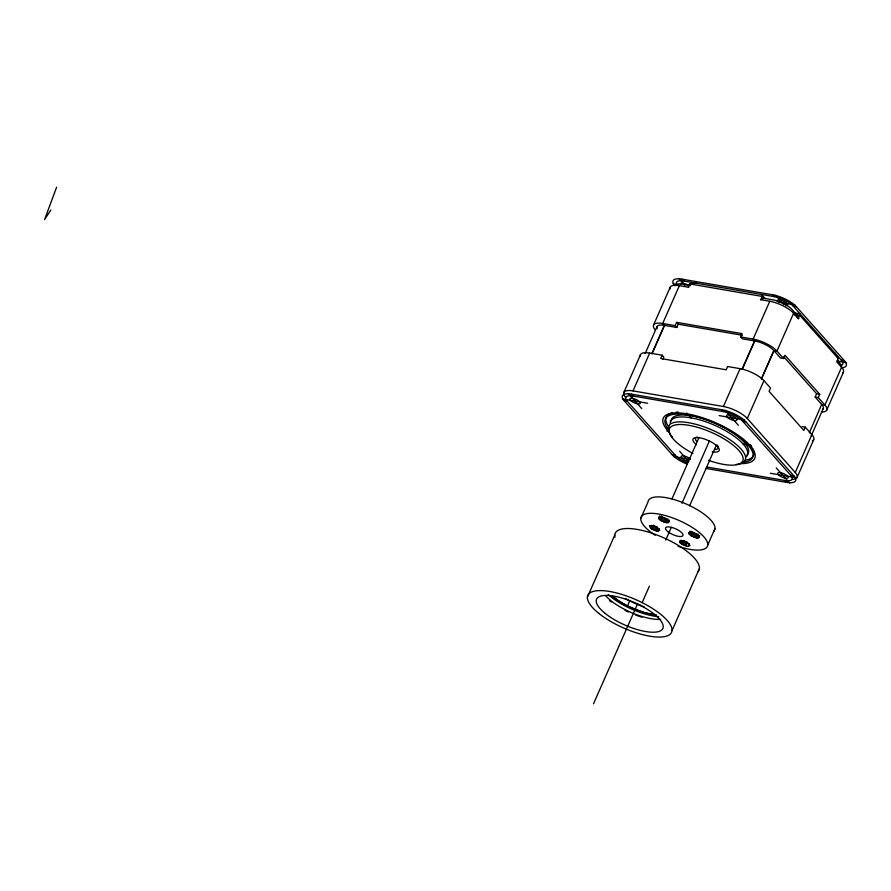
<?xml version="1.0" encoding="UTF-8"?>
<svg xmlns="http://www.w3.org/2000/svg" width="891" height="891" viewBox="0 0 891 891"><rect width="100%" height="100%" fill="white"/><g stroke="black" fill="none" stroke-linecap="round" stroke-linejoin="round"><path stroke-width="1.34" d="M56.623 187.188L44.55 219.643L50.865 209.986M623.889 392.396L640.551 354.562M653.571 324.992L670.232 287.147M645.117 353.649L657.046 326.551M633.022 390.893L649.684 353.059L662.158 355.208L663.806 357.068L662.837 359.262M688.732 287.27L679.365 285.643L662.704 323.489A19.067 6.437 23.8 0 0 655.386 330.093M651.878 353.682L664.352 325.349L662.704 323.489L675.178 325.638L676.826 327.498L678.274 324.213L676.614 322.353L675.178 325.638M652.078 353.705L664.552 325.371L676.826 327.498M688.387 287.214L689.834 283.928L696.328 283.204M662.158 355.208L660.71 358.494L726.176 369.798L727.613 366.513L740.087 368.674A19.067 6.437 23.8 0 1 763.943 380.657L770.548 388.097L769.1 391.383L803.816 430.442L805.264 427.157L802.145 426.622M587.425 597.048L614.812 534.956M640.774 518.428L648.013 502.001A36.23 12.218 23.8 0 1 687.072 504.395A36.23 12.218 23.8 0 1 713.546 531.415M650.597 528.218L649.416 525.723C653.081 524.821 658.093 526.96 659.763 530.368L656.957 531.069L651.666 528.964L650.597 528.218L651.711 525.69M651.666 528.964L653.337 525.178M652.925 529.677L654.595 525.879M658.605 518.395L658.705 517.348C662.369 516.435 667.381 518.584 669.052 521.992L666.245 522.683L660.955 520.589L658.605 518.395L659.719 515.867M659.095 519.085L660.209 516.557M654.284 530.29L655.954 526.492M659.897 519.832L661.567 516.045M821.335 412.021A19.067 6.437 23.8 0 0 824.899 405.037L818.283 397.586L819.731 394.301L785.016 355.242L783.568 358.527L776.963 351.087L773.845 350.553A15.258 5.146 23.8 0 0 754.766 340.963L742.292 338.803L740.644 336.943L742.08 333.657L676.614 322.353M655.653 530.758L657.335 526.971M660.955 520.589L662.626 516.802M656.957 531.069L658.07 528.541M662.213 521.302L663.884 517.504M671.981 498.837L699.09 437.281M658.081 531.181L659.195 528.653M663.572 521.903L665.243 518.116M656.199 614.924L644.238 612.64L627.453 605.98L629.692 600.89M664.953 522.382L666.624 518.595M666.245 522.683L667.916 518.896M667.37 522.805L668.484 520.277M668.25 522.716L669.364 520.188M723.425 406.508L740.087 368.674M761.46 299.176L763.52 298.218L772.876 299.833A15.258 5.146 23.8 0 1 791.954 309.433C798.603 316.483 802.858 324.803 792.411 312.017A19.067 6.437 23.8 0 0 771.873 301.693L769.768 301.258L753.107 339.103L754.766 340.963L742.281 369.297M593.495 703.812L637.722 603.519M665.722 540.046L671.313 527.361M681.96 503.237L709.392 441.034M742.069 369.253L754.554 340.919M642.144 602.639L649.394 586.211M689.612 505.81L716.164 445.511M680.089 542.708L679.699 540.971C683.364 540.057 688.375 542.207 690.046 545.615L687.239 546.306L681.949 544.212L680.089 542.708L681.203 540.18M680.891 543.454L682.005 540.926M681.949 544.212L683.62 540.425M683.208 544.913L684.878 541.127M688.899 533.631L688.988 532.595C692.652 531.682 697.675 533.82 699.335 537.24L696.528 537.93L691.238 535.836L688.899 533.631L690.013 531.114M689.378 534.333L690.492 531.804M684.566 545.526L686.237 541.739M690.18 535.079L691.85 531.292M685.947 546.005L687.618 542.218M691.238 535.836L692.92 532.038M761.36 378.887L773.845 350.553L780.46 357.993L783.568 358.527M761.482 379.009L773.967 350.675L776.963 351.087L793.625 313.253M692.496 536.538L694.167 532.751M688.364 546.428L689.478 543.9M693.866 537.15L695.537 533.364M747.282 418.503L763.943 380.657M695.236 537.629L696.907 533.832M696.528 537.93L698.199 534.143M697.653 538.041L698.767 535.524M698.533 537.964L699.647 535.435M707.755 544.991L714.994 528.563M672.026 630.605L699.413 568.525M822.805 409.125A15.258 5.146 23.8 0 0 821.78 404.492L815.165 397.052L816.613 393.766L783.735 356.768M842.841 372.984A19.067 6.437 23.8 0 0 842.507 368.384L836.76 361.813L838.208 358.527L834.678 352.758M809.306 432.826L821.691 404.369M811.3 435.688L823.228 408.579M791.654 479.425A19.067 6.437 23.8 0 0 795.273 472.497L811.879 434.596L805.264 427.157M841.594 367.248L824.899 405.037L821.78 404.492M797.022 477.543L813.695 439.709M826.714 410.138L843.376 372.293M679.365 285.643L677.405 285.376A19.067 6.437 23.8 0 0 670.065 288.896M794.694 314.757L799.828 315.347L838.208 358.527M664.552 325.371L664.352 325.349A15.258 5.146 23.8 0 0 657.213 328.779M769.768 301.258L760.424 299.654M674.888 285.799A19.067 6.437 23.8 0 1 682.205 279.184L772.62 294.798A19.067 6.437 23.8 0 1 796.465 306.794L844.401 360.732A19.067 6.437 23.8 0 1 842.418 367.66M676.715 284.485A15.258 5.146 23.8 0 1 683.865 281.044L774.268 296.658A15.258 5.146 23.8 0 1 793.346 306.259L796.465 306.794M689.834 283.928L762.217 296.425L763.52 298.218L760.769 299.71L762.217 296.425L761.794 294.509A26.062 8.799 23.8 0 0 765.269 298.585M690.48 285.61L682.461 284.218A15.258 5.146 23.8 0 0 675.155 285.421M673.106 283.917L677.784 284.719M778.389 302.094L794.939 304.956M678.274 324.213L742.37 335.283M740.644 336.943L753.107 339.103A19.067 6.437 23.8 0 1 776.963 351.087M793.346 306.259L841.293 360.198L844.401 360.732M837.551 361.122L846.183 362.615M816.613 393.766L819.731 394.301M815.165 397.052L818.283 397.586M687.139 464.133A19.067 6.437 23.8 0 1 672.193 454.733L624.257 400.783A19.067 6.437 23.8 0 1 631.574 394.178L721.977 409.793A19.067 6.437 23.8 0 1 745.834 421.788L793.77 475.727A19.067 6.437 23.8 0 1 786.452 482.332L705.627 468.376M631.574 394.178L633.223 396.038L723.637 411.653A15.258 5.146 23.8 0 1 742.715 421.243L745.834 421.788M622.475 398.901L647.668 403.255M719.115 415.596L744.308 419.951M624.257 400.783L627.364 401.329L675.311 455.268A15.258 5.146 23.8 0 0 687.273 462.785M666.802 430.966L669.442 431.422M743.306 444.186L751.224 445.545M672.193 454.733L675.311 455.268M742.715 421.243L790.651 475.193L793.77 475.727M673.719 456.571L690.269 459.422M770.359 473.255L795.552 477.609M706.719 466.984L784.793 480.472L786.452 482.332M655.787 615.013C639.872 612.674 624.424 606.092 611.972 595.867L619.746 601.648L627.453 605.98M639.56 604.967L640.696 605.479M837.406 360.577L839.89 363.372A15.258 5.146 23.8 0 1 841.527 366.802M775.66 295.266L784.024 304.666M772.62 294.798L774.268 296.658M682.205 279.184L683.865 281.044M679.031 278.571L684.867 285.142M795.273 472.497L747.226 418.436A19.067 6.437 23.8 0 0 723.525 406.53L632.922 390.882A19.067 6.437 23.8 0 0 625.638 397.442L625.694 397.497M725.029 410.261L738.383 425.285M776.273 467.92L789.626 482.944M721.977 409.793L723.637 411.653M686.627 413.068L691.004 417.99M628.389 393.566L641.743 408.59M679.633 451.225L688.832 461.571A5.725 1.927 23.8 0 1 681.871 458.186A5.725 1.927 23.8 0 1 683.063 455.858A5.725 1.927 23.8 0 1 690.191 458.798M796.91 315.013L798.381 318.633L799.962 313.699A26.062 8.799 23.8 0 1 794.382 312.886M644.104 606.827A35.083 11.828 23.8 0 1 625.17 598.462M614.968 537.206A45.764 15.425 23.8 0 1 661.4 536.794A45.764 15.425 23.8 0 1 697.575 572.111M658.661 616.661A38.135 12.853 23.8 0 1 608.23 594.464M660.643 619.356A36.23 12.207 23.8 0 1 605.769 595.879M641.977 617.207A38.135 12.853 23.8 0 1 635.406 614.946M628.367 611.972A38.135 12.853 23.8 0 1 625.014 610.357M611.404 602.06A38.135 12.853 23.8 0 1 609.544 600.623M655.264 535.313A36.23 12.218 23.8 0 1 653.103 513.372A36.23 12.218 23.8 0 1 705.149 538.398A36.23 12.218 23.8 0 1 678.073 546.283M640.384 356.311A19.067 6.437 23.8 0 1 649.684 353.059M811.879 434.596A19.067 6.437 23.8 0 1 812.336 440.922M790.651 475.193A15.258 5.146 23.8 0 1 784.793 480.472M627.364 401.329A15.258 5.146 23.8 0 1 633.223 396.038M669.898 433.037A49.963 16.862 23.8 0 1 681.983 413.157A49.963 16.862 23.8 0 1 744.753 440.343A49.963 16.862 23.8 0 1 740.499 463.621M671.09 420.931A41.955 14.156 23.8 0 1 716.331 423.659A41.955 14.156 23.8 0 1 746.981 454.945M736.1 464.411A41.955 14.156 23.8 0 0 725.697 437.013A41.955 14.156 23.8 0 0 669.731 424.528L668.05 427.825A41.955 14.156 23.8 0 0 672.549 437.258M692.964 453.463A40.039 13.51 23.8 0 1 678.886 424.528A40.039 13.51 23.8 0 1 739.575 451.325A40.039 13.51 23.8 0 1 708.412 460.279M696.428 444.687A14.301 4.823 23.8 0 1 697.987 437.604A14.301 4.823 23.8 0 1 717.222 446.235A14.301 4.823 23.8 0 1 712.321 451.804M716.977 444.932A12.396 4.188 23.8 0 1 714.649 449.476M696.706 441.435A12.396 4.188 23.8 0 1 697.118 437.08M752.862 448.808A47.668 16.083 23.8 0 1 745.076 460.202M669.264 427.557A47.668 16.083 23.8 0 1 672.505 412.789M675.879 412.232A47.668 16.083 23.8 0 1 678.463 412.088M750.5 445.01A47.668 16.083 23.8 0 1 751.848 446.959M670.221 422.902A41.955 14.156 23.8 0 1 715.462 425.631A41.955 14.156 23.8 0 1 746.112 456.916M669.186 430.52A47.668 16.083 23.8 0 1 685.023 414.504A47.668 16.083 23.8 0 1 742.582 439.798A47.668 16.083 23.8 0 1 741.746 462.407M680.546 284.585A5.725 1.927 23.8 0 1 682.64 283.215A5.725 1.927 23.8 0 1 688.509 285.398M837.462 360.499A5.725 1.927 23.8 0 1 838.654 362.982M777.186 301.281A5.725 1.927 23.8 0 1 783.902 301.381A5.725 1.927 23.8 0 1 785.951 305.68M841.293 360.198A15.258 5.146 23.8 0 1 840.781 365.566M598.73 613.331A45.764 15.425 23.8 0 0 670.188 634.203A45.764 15.425 23.8 0 0 620.247 593.952A45.764 15.425 23.8 0 0 598.73 613.331M605.189 613.431A36.23 12.207 23.8 0 0 661.757 629.959A36.23 12.207 23.8 0 0 622.23 598.095A36.23 12.207 23.8 0 0 605.189 613.431M667.805 531.604A9.534 3.219 23.8 0 0 682.695 535.948A9.534 3.219 23.8 0 0 672.282 527.561A9.534 3.219 23.8 0 0 667.805 531.604M779.079 475.371A5.725 1.927 23.8 0 0 788.012 477.977A5.725 1.927 23.8 0 0 781.763 472.943A5.725 1.927 23.8 0 0 779.079 475.371M727.836 417.712A5.725 1.927 23.8 0 0 736.768 420.318A5.725 1.927 23.8 0 0 730.52 415.284A5.725 1.927 23.8 0 0 727.836 417.712M631.196 401.028A5.725 1.927 23.8 0 0 640.128 403.623A5.725 1.927 23.8 0 0 633.88 398.6A5.725 1.927 23.8 0 0 631.196 401.028"/></g></svg>
